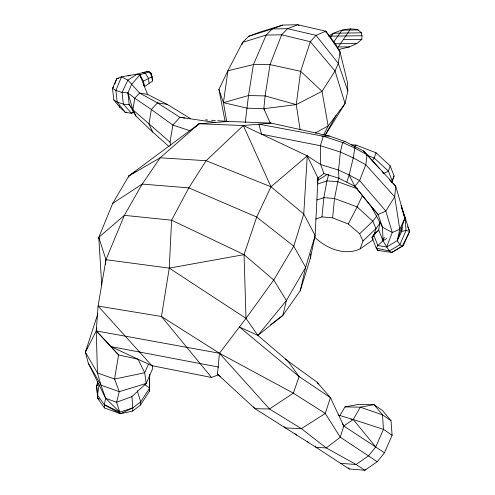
<?xml version="1.0" encoding="UTF-8"?>
<svg xmlns="http://www.w3.org/2000/svg" width="495" height="495" viewBox="0 0 495 495"><rect width="100%" height="100%" fill="white"/><g stroke="black" fill="none" stroke-linecap="round" stroke-linejoin="round"><path stroke-width="0.74" d="M149.762 374.276L149.335 391.39L140.469 405.058L132.66 411.073L120.372 413.715L104.445 407.936L97.725 398.463L96.605 386.038L97.8 381.664M149.335 391.39L149.416 378.483M401.792 229.098L401.699 231.394L397.262 240.694L386.626 246.986L377.864 245.526L373.626 234.884L378.694 230.02L379.913 222.076M220.807 376.695L218.338 374.882L211.526 377.456L161.463 316.491L169.253 268.123L171.598 220.188L188.812 187.865L206.118 160.708L243.305 125.544L271.081 123.094L329.435 136.038L345.027 141.545L363.547 150.956L395.74 186.151L404.916 218.091L397.262 240.694L399.855 244.74L402.249 246.281L403.369 245.471L409.625 231.443L401.148 205.58M284.043 426.641L284.959 427.872L301.375 428.658L325.271 413.455L330.425 397.652L317.048 382.146L287.774 360.96L257.87 335.418L246.009 318.372L244.047 254.64L256.695 217.045L270.975 186.776L307.247 155.857L317.988 178.021L315.117 235.571L310.315 258.409L300.211 290.843L282.818 315.451L257.87 335.418L239.444 326.997L299.122 376.577L330.425 397.652L343.79 426.009L384.466 452.776L377.264 461.711L364.926 470.25L349.241 468.994L316.058 447.332L254.987 408.666L217.466 374.171L219.446 353.263L246.009 318.372L273.729 280.015L293.77 246.201L303.757 213.97L307.247 155.857L243.305 125.544L199.077 123.75L128.861 175.904L112.755 203.315L98.765 237.365L101.716 285.009M338.685 49.537L349.575 46.87L356.777 43.579L361.82 39.383L362 35.739L361.381 32.819L358.163 29.935C348.134 27.151 337.565 30.808 328.841 35.807M132.66 411.073L132.839 407.899L131.893 396.613L146.186 383.452L152.769 368.36L152.299 365.44M144.645 384.572L149.676 388.055L140.722 401.835L132.839 407.899L120.372 413.715L119.728 412.125L105.614 398.302L101.005 385.184L97.441 372.964L96.259 330.914L98.09 306.058L105.961 259.702L124.369 215.35L142.195 184.084L160.182 157.794L199.077 123.75L228.368 121.454L271.081 123.094M140.469 405.058L140.722 401.835L137.251 390.772M310.315 258.409L310.458 256.88M310.606 255.346L310.755 253.817M317.549 182.618L317.988 178.021L323.947 173.559L338.914 178.262L354.816 186.269L378.093 214.521L382.567 227.304L383 240.731L389.274 250.984L391.817 252.438L402.249 246.281L409.625 231.443L407.583 226.599M105.503 264.305L105.652 262.771M105.806 261.236L105.961 259.702L98.765 237.365L124.369 215.35L171.598 220.188L244.047 254.64L273.729 280.015L286.407 300.527L282.818 315.451L270.592 324.72M315.643 219.068L321.936 216.89L323.854 197.654L326.935 180.898L328.692 174.488M314.288 236.808C325.914 248.261 344.266 256.163 360.106 248.948L362.977 240.978L359.624 233.764L348.276 223.988L332.603 217.868L334.521 198.514L338.549 178.064M270.369 123.329L263.829 108.683L265.116 95.912L270.022 64.616L281.636 34.817L287.601 28.667L297.804 24.75L325.747 31.191L335.82 44.358L340.022 51.944L347.447 82.288L347.806 91.031L345.052 103.566L325.178 135.259M245.248 122.574L248.509 95.541L253.44 64.56L266.192 35.034L272.269 28.939L282.682 25.053L297.804 24.75L299.073 25.579M226.741 121.696L223.443 102.651L227.91 70.766L242.581 42.378L248.775 36.265L259.423 32.243L282.682 25.053M97.781 313.935L85.375 352.168L88.302 363.206L99.08 384.875L97.552 395.183L97.725 398.463L99.087 399.118M402.386 227.026L401.699 231.394L406.018 230.472L409.625 231.443M170.558 145.153L170.057 142.189L172.866 125.093L179.889 117.309L185.006 118.027M148.37 364.407L144.701 372.754L114.574 379.046L97.441 372.964L85.375 352.168L96.259 330.914L96.779 327.944M104.445 407.936L104.334 404.737L105.614 398.302L99.08 384.875M397.262 240.694L399.781 229.395L404.916 218.091L401.631 207.881M300.211 290.843L305.656 267.331L315.117 235.571L303.757 213.97L270.975 186.776L206.118 160.708L160.182 157.794L128.861 175.904L128.954 177.272M346.809 182.123L349.161 175.007L353.238 157.849L354.896 148.104L354.142 145.864M241.962 44.581L242.581 42.378L266.192 35.034L281.636 34.817L310.322 41.704L335.047 71.032L345.052 103.566L328.148 125.947L323.755 134.788M329.435 136.038L323.346 136.224L320.364 145.716L320.667 164.55L323.947 173.559M384.466 452.776L392.108 435.266L391.025 420.744L382.486 410.522L374.047 404.669L360.335 407.187L353.238 419.519L343.79 426.009L340.275 437.221L326.279 447.944L316.058 447.332L315.346 446.038M372.933 238.287L372.271 240.378L360.106 248.948M373.818 235.502L376.021 228.535L380.117 223.115M351.394 144.837L355.979 145.06L376.021 152.757L390.196 165.936L394.082 175.929L391.873 182.42M390.196 165.936L388.427 171.183L392.349 181.145L390.846 181.43M376.021 152.757L374.189 158.01L372.104 160.943M114.766 84.175L116.702 78.705L121.492 76.836L137.301 74.095L147.021 71.441L149.28 71.818L151.309 73.551L152.627 80.926L144.416 86.743L143.47 81.18L139.893 74.819L137.301 74.095L127.871 80.128L122.055 92.417L123.342 104.148L131.41 113.213L134.25 112.551M355.268 147.015L355.979 145.06M384.312 237.185L383 240.731L377.864 245.526L376.219 248.131L377.648 250.371L391.817 252.438L403.369 245.471M391.687 182.327L394.082 175.929M317.443 179.45L317.988 178.021M386.626 246.986L392.281 232.471L385.822 211.087L359.605 180.588L349.161 175.007L338.549 170.076L320.667 164.55L307.247 155.857M169.098 146.619L152.763 132.085L135.983 116.108L129.183 104.662L127.914 92.881L131.497 84.552L139.893 74.819L149.28 71.818L152.089 76.583L143.47 81.18L143.915 85.783M340.473 463.332L356.103 464.508L368.472 455.901L375.717 446.929L383.464 429.369L382.486 414.847L374.047 404.669L358.658 404.434L344.972 406.909L339.712 415.856M362.445 195.395L357.136 206.898L348.276 223.988M85.375 352.168L87.002 348.783M225.064 121.188L218.914 89.372L227.91 70.766L253.44 64.56L270.022 64.616L300.657 71.305L322.028 91.321L328.148 125.947L315.278 132.982M325.06 135.228L336.043 115.49M404.112 216.098L405.065 216.897L406.018 230.472L399.855 244.74L389.274 250.984L376.219 248.131L372.03 237.551L373.626 234.884L378.155 230.744M373.137 239.339L372.03 237.551L375.229 232.514M120.372 413.715L104.334 404.737L97.552 395.183L96.605 386.038L98.214 383.551M337.689 47.73L350.782 28.71M113.658 86.774L112.507 88.438L113.807 99.928L119.883 107.328L125.383 112.452L131.41 113.213L133.712 111.418M333.729 42.001L341.983 30.195L358.163 29.935M330.542 37.348L333.463 33.227L361.381 32.819M376.949 215.771L372.809 221.228L359.624 233.764M257.87 335.418L286.407 300.527L305.656 267.331L293.77 246.201L256.695 217.045L188.812 187.865L142.195 184.084L112.755 203.315M365.923 469.068L364.926 470.25L356.103 464.508L326.279 447.944L301.375 428.658L269.509 408.981L219.446 353.263L161.463 316.491L98.09 306.058L151.909 365.694L211.526 377.456M362.977 240.978L376.021 228.535L372.809 221.228L357.136 206.898L334.521 198.514L323.854 197.654L316.831 199.992M372.03 237.551L373.756 236.016M407.36 235.676L408.505 234.667M195.197 127.122L199.077 123.75M96.605 386.038L97.855 385.129M128.861 175.904L135.896 171.276M317.691 180.341L327.443 174.327M373.626 234.884L374.938 234.104M386.768 238.497L383 240.731L378.694 230.02M383.644 173.504L388.427 171.183L374.189 158.01L366.288 154.972M218.914 89.372L223.443 102.651L247.228 108.188L263.829 108.683L296.251 104.618L322.028 91.321L335.047 71.032L338.302 63.366L340.022 51.944L325.747 31.191L316.02 35.355L310.322 41.704L300.657 71.305L296.251 104.618L300.094 129.74M345.027 141.545L342.577 142.523L323.346 136.224L258.897 124.171L261.558 134.195L320.364 145.716L340.393 152.039L353.238 157.849L365.786 164.736L394.713 196.8L399.781 229.395L392.281 232.471L382.567 227.304L371.671 207.281L354.853 186.145M128.013 75.908L130.092 75.104M131.893 396.613L116.597 402.256L105.614 398.302M317.716 184.022L326.935 180.898L337.578 181.646L357.811 188.979M132.839 407.899L119.728 412.125L104.334 404.737M248.775 36.265L272.269 28.939L287.601 28.667L316.02 35.355L338.302 63.366L347.806 91.031M223.443 102.651L248.509 95.541L265.116 95.912L296.251 104.618L294.735 104.581M126.794 112.13L125.383 112.452L117.191 102.05L113.807 99.928M118.837 78.278L116.702 78.705L112.507 88.438L115.892 90.443L122.055 92.417L127.914 92.881L134.739 98.22L151.346 109.469L172.866 125.093L190.043 130.748M105.961 259.702L169.253 268.123L244.047 254.64M379.139 250.216L377.648 250.371L377.091 248.979M328.822 36.172L362 35.739M343.295 39.588L361.82 39.383M334.651 43.77L356.777 43.579M338.227 46.945L349.575 46.87M344.972 406.909L360.335 407.187L382.486 414.847L391.025 420.744M321.812 136.175L323.346 136.224M350.924 419.451L353.238 419.519L383.464 429.369L392.108 435.266M205.406 119.864L207.702 120.019M211.526 120.285L215.356 120.551M217.651 120.712L228.368 121.454M321.936 216.89L332.603 217.868M215.511 122.463L179.889 117.309L157.503 102.873L139.658 93.079L127.871 80.128L121.492 76.836L115.892 90.443L117.191 102.05L123.342 104.148L129.183 104.662L131.503 107.526M190.228 118.466L167.236 104.389L157.503 102.873L151.346 109.469L148.976 124.177L152.763 132.085M167.236 104.389L147.516 94.378L139.658 93.079L134.739 98.22L132.901 109.797L135.983 116.108M142.838 72.629L145.332 73.056L148.469 78.365L149.082 83.191M88.302 363.206L101.005 385.184L119.276 391.656L146.186 383.452L144.701 372.754L138.068 359.24L118.571 354.927L96.259 330.914L219.446 353.263L293.343 393.154L325.271 413.455L340.275 437.221L377.264 461.711M218.753 367.098L111.029 346.624L96.259 330.914M338.326 415.088L353.238 419.519L375.717 446.929M97.725 398.463L99.08 398.951M151.909 365.694L111.029 346.624L118.571 354.927L114.574 379.046L119.276 391.656L116.597 402.256L119.728 412.125L118.812 410.912M147.021 71.441L148.246 72.041M149.471 72.647L151.309 73.551L152.627 80.926L152.151 79.633M169.253 268.123L246.009 318.372M217.466 374.171L218.338 374.882M285.541 359.054L287.774 360.96L299.122 376.577L293.343 393.154L269.509 408.981L254.987 408.666L253.588 406.878M170.057 142.189L132.901 109.797L127.914 92.881M296.548 435.124L294.55 433.36M307.185 441.193L308.8 442.79M389.571 179.827L395.74 186.151L394.713 196.8L385.822 211.087L378.093 214.521L371.671 207.281L373.843 210.257M363.547 150.956L379.578 168.77M382.084 171.561L384.077 173.77M348.437 467.775L349.241 468.994M263.829 108.683L264.658 109.97M317.048 382.146L318.242 384.095M342.262 423.491L343.79 426.009M349.161 175.007L354.816 186.269L359.605 180.588L365.786 164.736L367.08 154.817L354.896 148.104L342.577 142.523L340.393 152.039L338.549 170.076L338.914 178.262M119.227 105.936L119.883 107.328M243.305 125.544L270.975 186.776M147.516 94.378L139.893 74.819L140.716 77.789M403.171 213.234L403.877 215.381M98.765 237.365L99.179 238.813M325.747 31.191L326.087 32.676"/></g></svg>
